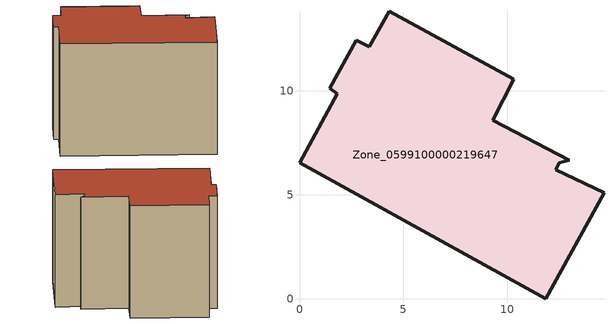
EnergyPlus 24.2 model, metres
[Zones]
Zone_0599100000219647
 floor ground (C_G): 12.49,6.53 12.31,6.19 14.64,5.1 11.85,0 0,6.54 1.81,9.85 1.45,10.11 2.73,12.43 3.36,12.1 4.32,13.81 10.3,10.54 9.29,8.57 12.97,6.65 z0
 wall outside (C_F): 0,6.54 11.85,0 14.64,5.1 12.31,6.19 12.49,6.53 12.97,6.65 9.29,8.57 10.3,10.54 4.32,13.81 3.36,12.1 2.73,12.43 1.45,10.11 1.81,9.85 0,6.54 z0:10.45
 roof outside (C_R): 12.97,6.65 9.29,8.57 10.3,10.54 4.32,13.81 3.36,12.1 2.73,12.43 1.45,10.11 1.81,9.85 0,6.54 11.85,0 14.64,5.1 12.31,6.19 12.49,6.53 z10.45
[BUILDING]
Pand.0599100000219647: North Axis=0; Terrain=City; Loads Convergence Tolerance Value=0.04; Temperature Convergence Tolerance Value=0.4; Solar Distribution=FullExterior; Maximum Number of Warmup Days=25; Minimum Number of Warmup Days=1
[Site:Location]
Rotterdam.The.Hague.AP_ZH_NLD Design_Conditions: Latitude=51.96; Longitude=4.45; Time Zone=1; Elevation=-4.5
[SITE:GROUNDTEMPERATURE:BUILDINGSURFACE]
18, 18, 18, 18, 18, 18, 18, 18, 18, 18, 18, 18
[MATERIAL] Thermal Absorptance=0.9; Solar Absorptance=0.7; Visible Absorptance=0.7
Name | Roughness | Thickness | Conductivity | Density | Specific Heat
G.TI.1946 | MediumSmooth | 0.15 | 1 | 540 | 1210
F.TI.1946 | Rough | 0.3 | 0.857143 | 1920 | 840
R.TI.1946 | MediumRough | 0.2 | 0.1 | 1500 | 1000
[CONSTRUCTION]
C_G: G.TI.1946
C_F: F.TI.1946
C_R: R.TI.1946
[ZONE]
Zone_0599100000219647: Type=1; Multiplier=1; Ceiling Height=Autocalculate; Volume=Autocalculate; Floor Area=autocalculate; Part of Total Floor Area=Yes
[ZONEINFILTRATION:DESIGNFLOWRATE]
Infil_Zone_0599100000219647: Zone or ZoneList or Space or SpaceList=Zone_0599100000219647; Schedule=AlwaysOn; Design Flow Rate Calculation Method=Flow/Area; Flow Rate per Floor Area=0.003; Constant Term Coefficient=1; Temperature Term Coefficient=0; Velocity Term Coefficient=0; Velocity Squared Term Coefficient=0
[HVACTEMPLATE:ZONE:IDEALLOADSAIRSYSTEM]
Zone_0599100000219647: Maximum Heating Supply Air Temperature=50; Minimum Cooling Supply Air Temperature=13; Maximum Heating Supply Air Humidity Ratio=0.0156; Minimum Cooling Supply Air Humidity Ratio=0.0077; Heating Limit=NoLimit; Cooling Limit=NoLimit; Dehumidification Control Type=ConstantSensibleHeatRatio; Cooling Sensible Heat Ratio=0.7; Dehumidification Setpoint=60; Humidification Control Type=None; Humidification Setpoint=30; Outdoor Air Method=None; Outdoor Air Flow Rate per Person=0.00944; Outdoor Air Flow Rate per Zone Floor Area=0; Outdoor Air Flow Rate per Zone=0; Demand Controlled Ventilation Type=None; Outdoor Air Economizer Type=NoEconomizer; Heat Recovery Type=None; Sensible Heat Recovery Effectiveness=0.7; Latent Heat Recovery Effectiveness=0.65
[ZONECONTROL:THERMOSTAT]
ThermostatControl_Zone_0599100000219647: Zone or ZoneList=Zone_0599100000219647; Control Type Schedule=DualSetpointControlType; Control 1=Thermostat_Zone_0599100000219647; Temperature Difference Between Cutout And Setpoint=0
[THERMOSTATSETPOINT:DUALSETPOINT]
Thermostat_Zone_0599100000219647: Heating Setpoint Temperature Schedule=HeatingSetpoint_Zone_0599100000219647; Cooling Setpoint Temperature Schedule=CoolingSetpoint_Zone_0599100000219647
[SCHEDULE:COMPACT]
HeatingSetpoint_Zone_0599100000219647: Through: 12/31, For: AllDays, Until: 24:00, 21
CoolingSetpoint_Zone_0599100000219647: Through: 12/31, For: AllDays, Until: 24:00, 24
DualSetpointControlType: Through: 12/31, For: AllDays, Until: 24:00, 4
AlwaysOn: Through: 12/31, For: AllDays, Until: 24:00, 1
